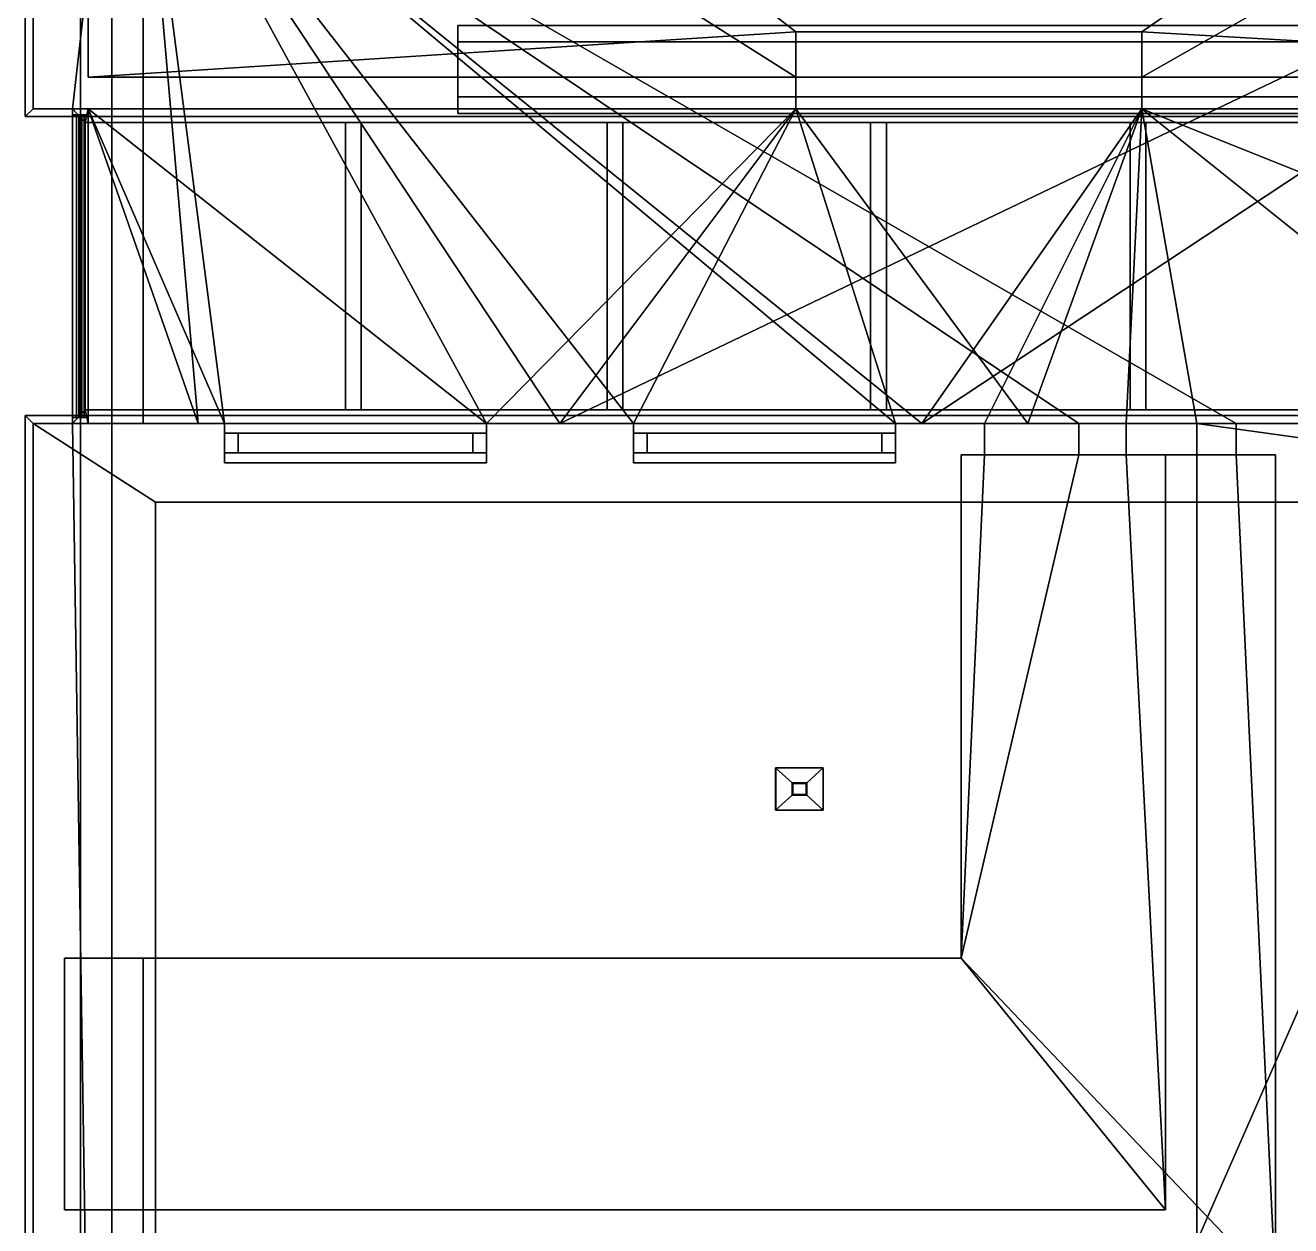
# Model space of a CAD drawing. Extents: x -7.1 to 5.5, y -11 to 12.
# Drawn here: x -7.06 to 0.99, y 0.6 to 8.23 of the extents above; entities that cross this region are included whole.
import ezdxf

# ---------------------------------------------------------------- set-up
doc = ezdxf.new("R2010")
doc.units = 0

msp = doc.modelspace()

# ---------------------------------------------------------------- linework, layer by layer
for points in [[(-7.06, 7.65, 12.1), (-7.06, 11.95, 12.1), (-7.06, 11.95, 11.9697), (-7.06, 7.65, 11.9697)], [(-7.01, 11.9, 12.1), (-7.06, 11.95, 12.1), (-7.06, 7.65, 12.1), (-7.01, 7.7, 12.1)], [(-7.01, 7.7, 11.9697), (-7.06, 7.65, 11.9697), (-7.06, 11.95, 11.9697), (-7.01, 11.9, 11.9697)], [(-7.01, 7.7, 3.4953), (-7.01, 7.7, 7.0953), (-7.01, 11.9, 7.0953), (-7.01, 11.9, 3.4953)], [(-7.01, 7.7, 7.0953), (-7.01, 7.7, 10.6953), (-7.01, 11.9, 10.6953), (-7.01, 11.9, 7.0953)], [(-7.01, 11.9, 12.2261), (-7.01, 7.7, 12.2261), (5.39, 7.7, 12.2261), (5.39, 11.9, 12.2261)], [(-7.01, 11.9, 10.6953), (-7.01, 7.7, 10.6953), (-7.01, 7.7, 12.2261), (-7.01, 11.9, 12.2261)], [(-6.66, 7.9, 3.6953), (-6.66, 11.6741, 3.6953), (-6.66, 10.7481, 6.8953), (-6.66, 7.9, 6.8953)], [(0.04, 8.189, 3.6953), (5.04, 11.6741, 3.6953), (-6.66, 11.6741, 3.6953), (-2.16, 8.189, 3.6953)], [(-2.16, 8.189, 3.6953), (-6.66, 11.6741, 3.6953), (-6.66, 7.9, 3.6953)], [(-6.66, 7.9, 7.2953), (-6.66, 11.6741, 7.2953), (-6.66, 10.7481, 10.4953), (-6.66, 7.9, 10.4953)], [(0.04, 8.189, 7.2953), (5.04, 11.6741, 7.2953), (-6.66, 11.6741, 7.2953), (-2.16, 8.189, 7.2953)], [(-2.16, 8.189, 7.2953), (-6.66, 11.6741, 7.2953), (-6.66, 7.9, 7.2953)], [(5.04, 11.6741, 3.6953), (0.04, 8.189, 3.6953), (5.04, 7.9, 3.6953)], [(5.04, 11.6741, 7.2953), (0.04, 8.189, 7.2953), (5.04, 7.9, 7.2953)], [(-6.51, 9.9, 3.2953), (-6.76, 7.7, 3.2953), (-7.01, 7.7, 3.2953), (-7.01, 10.9, 3.2953)], [(-7.01, 7.7, 3.2953), (-7.01, 7.7, 3.4953), (-7.01, 10.9, 3.4953), (-7.01, 10.9, 3.2953)], [(-2.16, 7.9, 6.8953), (-6.66, 7.9, 6.8953), (-6.66, 10.7481, 6.8953)], [(-2.16, 7.9, 6.8953), (-6.66, 10.7481, 6.8953), (5.04, 10.7481, 6.8953), (0.04, 7.9, 6.8953)], [(-2.16, 7.9, 10.4953), (-6.66, 7.9, 10.4953), (-6.66, 10.7481, 10.4953)], [(-2.16, 7.9, 10.4953), (-6.66, 10.7481, 10.4953), (5.04, 10.7481, 10.4953), (0.04, 7.9, 10.4953)], [(5.04, 10.7481, 6.8953), (5.04, 7.9, 6.8953), (0.04, 7.9, 6.8953)], [(5.04, 10.7481, 10.4953), (5.04, 7.9, 10.4953), (0.04, 7.9, 10.4953)], [(-6.71, 10.1, 0.0953), (-6.71, 10.1, -0.0047), (-6.71, 7.2, -0.0047)], [(-6.71, 10.1, 0.0953), (-6.71, 7.2, -0.0047), (-6.71, -10.8667, -0.0047), (-6.71, -10.8667, 0.0953)], [(-6.51, 9.9, 0.0953), (-6.71, 10.1, 0.0953), (-6.71, -10.8667, 0.0953), (-6.51, -10.5, 0.0953)], [(-6.51, -10.5, 3.2953), (-6.76, 5.7, 3.2953), (-6.76, 7.7, 3.2953), (-6.51, 9.9, 3.2953)], [(-6.51, -3.1784, 0.9173), (-6.51, -1.9882, 0.9173), (-6.51, 9.9, 0.0953), (-6.51, -10.5, 0.0953)], [(-6.51, -3.1784, 2.2732), (-6.51, -10.5, 3.2953), (-6.51, 9.9, 3.2953), (-6.51, -1.9882, 2.2732)], [(-6.51, 9.9, 3.2953), (-6.51, 9.9, 0.0953), (-6.51, -1.9882, 0.9173), (-6.51, -1.9882, 2.2732)], [(4.69, 9.7, 3.0953), (-3.66, 5.7, 3.0953), (-6.31, 9.7, 3.0953)], [(-6.31, 9.7, 3.0953), (-3.66, 5.7, 3.0953), (-5.96, 5.7, 3.0953)], [(-6.31, 9.7, 0.0953), (-5.7934, 5.7, 0.0953), (-4.1267, 5.7, 0.0953)], [(-6.31, 9.7, 0.0953), (-4.1267, 5.7, 0.0953), (-3.66, 5.7, 0.0953)], [(-6.31, 9.7, 0.0953), (-3.66, 5.7, 0.0953), (-3.1934, 5.7, 0.0953)], [(-6.31, 9.7, 0.0953), (-3.1934, 5.7, 0.0953), (-1.5267, 5.7, 0.0953)], [(-6.31, 9.7, 0.0953), (-5.96, 5.7, 0.0953), (-5.7934, 5.7, 0.0953)], [(-6.31, 9.7, 0.0953), (-1.5267, 5.7, 0.0953), (-1.36, 5.7, 0.0953)], [(-6.31, 9.7, 3.0953), (-5.96, 5.7, 3.0953), (-6.31, 5.7, 3.0953)], [(-6.31, 9.7, 0.0953), (-0.36, 5.7, 0.0953), (0.64, 5.7, 0.0953)], [(-6.31, 9.7, 0.0953), (0.64, 5.7, 0.0953), (1.09, 5.7, 0.0953), (4.69, 9.7, 0.0953)], [(-6.31, 9.7, 0.0953), (-1.36, 5.7, 0.0953), (-0.36, 5.7, 0.0953)], [(-6.31, 9.7, 0.0953), (-6.31, 5.7, 0.0953), (-5.96, 5.7, 0.0953)], [(-6.31, 9.7, 0.0953), (-6.31, 9.7, 3.0953), (-6.31, 5.7, 3.0953), (-6.31, 5.7, 0.0953)], [(4.69, 9.7, 3.0953), (-1.36, 5.7, 3.0953), (-3.66, 5.7, 3.0953)], [(4.69, 9.7, 3.0953), (1.09, 5.7, 3.0953), (-1.36, 5.7, 3.0953)], [(4.69, 8.23, 1.0453), (-4.31, 8.23, 1.0453), (-4.31, 7.67, 1.0453), (4.69, 7.67, 1.0453)], [(-4.31, 8.23, 0.9453), (-4.31, 7.67, 0.9453), (-4.31, 7.67, 1.0453), (-4.31, 8.23, 1.0453)], [(4.69, 8.23, 0.9453), (-4.31, 8.23, 0.9453), (-4.31, 8.23, 1.0453), (4.69, 8.23, 1.0453)], [(4.69, 8.23, 0.9453), (4.69, 7.67, 0.9453), (-4.31, 7.67, 0.9453), (-4.31, 8.23, 0.9453)], [(-2.16, 7.9, 3.6953), (-2.16, 8.189, 3.6953), (-6.66, 7.9, 3.6953)], [(-2.16, 7.9, 7.2953), (-2.16, 8.189, 7.2953), (-6.66, 7.9, 7.2953)], [(0.04, 7.9, 3.6102), (0.04, 8.189, 3.6102), (-2.16, 8.189, 3.6102), (-2.16, 7.9, 3.6102)], [(0.04, 8.189, 3.6102), (0.04, 8.189, 3.6953), (-2.16, 8.189, 3.6953), (-2.16, 8.189, 3.6102)], [(-2.16, 7.9, 3.6953), (-2.16, 7.9, 3.6102), (-2.16, 8.189, 3.6102), (-2.16, 8.189, 3.6953)], [(0.04, 7.9, 7.2103), (0.04, 8.189, 7.2103), (-2.16, 8.189, 7.2103), (-2.16, 7.9, 7.2103)], [(0.04, 8.189, 7.2103), (0.04, 8.189, 7.2953), (-2.16, 8.189, 7.2953), (-2.16, 8.189, 7.2103)], [(-2.16, 7.9, 7.2953), (-2.16, 7.9, 7.2103), (-2.16, 8.189, 7.2103), (-2.16, 8.189, 7.2953)], [(0.04, 8.189, 3.6953), (0.04, 7.9, 3.6953), (5.04, 7.9, 3.6953)], [(0.04, 7.9, 3.6953), (0.04, 8.189, 3.6953), (0.04, 8.189, 3.6102), (0.04, 7.9, 3.6102)], [(0.04, 8.189, 7.2953), (0.04, 7.9, 7.2953), (5.04, 7.9, 7.2953)], [(0.04, 7.9, 7.2953), (0.04, 8.189, 7.2953), (0.04, 8.189, 7.2103), (0.04, 7.9, 7.2103)], [(-4.31, 8.125, 0.0953), (-4.31, 7.775, 0.0953), (-4.31, 7.775, 0.9453), (-4.31, 8.125, 0.9453)], [(4.69, 8.125, 0.0953), (-4.31, 8.125, 0.0953), (-4.31, 8.125, 0.9453), (4.69, 8.125, 0.9453)], [(-2.16, 7.9, 3.6953), (-6.66, 7.9, 3.6953), (-6.66, 7.9, 6.8953), (-2.16, 7.9, 6.8953)], [(-2.16, 7.9, 7.2953), (-6.66, 7.9, 7.2953), (-6.66, 7.9, 10.4953), (-2.16, 7.9, 10.4953)], [(-2.16, 7.9, 6.8953), (0.04, 7.9, 6.8953), (0.04, 7.7, 6.8953), (-2.16, 7.7, 6.8953)], [(0.04, 7.7, 3.4953), (0.04, 7.9, 3.4953), (-2.16, 7.9, 3.4953), (-2.16, 7.7, 3.4953)], [(0.04, 7.9, 3.6102), (-2.16, 7.9, 3.6102), (-2.16, 7.9, 3.4953), (0.04, 7.9, 3.4953)], [(-2.16, 7.9, 3.6102), (-2.16, 7.9, 3.6953), (-2.16, 7.7, 3.4953), (-2.16, 7.9, 3.4953)], [(-2.16, 7.9, 6.8953), (-2.16, 7.7, 6.8953), (-2.16, 7.7, 3.4953), (-2.16, 7.9, 3.6953)], [(-2.16, 7.9, 10.4953), (0.04, 7.9, 10.4953), (0.04, 7.7, 11.0188), (-2.16, 7.7, 11.0188)], [(0.04, 7.7, 7.0953), (0.04, 7.9, 7.0953), (-2.16, 7.9, 7.0953), (-2.16, 7.7, 7.0953)], [(0.04, 7.9, 7.2103), (-2.16, 7.9, 7.2103), (-2.16, 7.9, 7.0953), (0.04, 7.9, 7.0953)], [(-2.16, 7.9, 7.2103), (-2.16, 7.9, 7.2953), (-2.16, 7.7, 7.0953), (-2.16, 7.9, 7.0953)], [(-2.16, 7.9, 10.4953), (-2.16, 7.7, 11.0188), (-2.16, 7.7, 7.0953), (-2.16, 7.9, 7.2953)], [(5.04, 7.9, 3.6953), (0.04, 7.9, 3.6953), (0.04, 7.9, 6.8953), (5.04, 7.9, 6.8953)], [(0.04, 7.7, 3.4953), (0.04, 7.9, 3.6102), (0.04, 7.9, 3.4953)], [(0.04, 7.7, 3.4953), (0.04, 7.9, 3.6953), (0.04, 7.9, 3.6102)], [(0.04, 7.9, 6.8953), (0.04, 7.9, 3.6953), (0.04, 7.7, 3.4953), (0.04, 7.7, 6.8953)], [(5.04, 7.9, 7.2953), (0.04, 7.9, 7.2953), (0.04, 7.9, 10.4953), (5.04, 7.9, 10.4953)], [(0.04, 7.7, 7.0953), (0.04, 7.9, 7.2103), (0.04, 7.9, 7.0953)], [(0.04, 7.7, 7.0953), (0.04, 7.9, 7.2953), (0.04, 7.9, 7.2103)], [(0.04, 7.9, 10.4953), (0.04, 7.9, 7.2953), (0.04, 7.7, 7.0953), (0.04, 7.7, 11.0188)], [(4.69, 7.775, 0.9453), (-4.31, 7.775, 0.9453), (-4.31, 7.775, 0.0953), (4.69, 7.775, 0.0953)], [(-7.01, 7.7, 12.1), (-7.06, 7.65, 12.1), (5.44, 7.65, 12.1), (5.39, 7.7, 12.1)], [(5.39, 7.7, 11.9697), (5.44, 7.65, 11.9697), (-7.06, 7.65, 11.9697), (-7.01, 7.7, 11.9697)], [(5.44, 7.65, 12.1), (-7.06, 7.65, 12.1), (-7.06, 7.65, 11.9697), (5.44, 7.65, 11.9697)], [(-6.76, 7.7, 3.4953), (-6.76, 7.7, 7.0953), (-7.01, 7.7, 7.0953), (-7.01, 7.7, 3.4953)], [(-7.01, 7.7, 3.2953), (-6.76, 7.7, 3.2953), (-6.76, 7.7, 3.4953), (-7.01, 7.7, 3.4953)], [(-6.76, 7.7, 7.0953), (-6.76, 7.7, 10.6953), (-7.01, 7.7, 10.6953), (-7.01, 7.7, 7.0953)], [(-6.76, 7.7, 11.3453), (5.14, 7.7, 11.3453), (5.39, 7.7, 12.2261), (-7.01, 7.7, 12.2261)], [(-6.76, 7.7, 10.6953), (-6.76, 7.7, 11.3453), (-7.01, 7.7, 12.2261), (-7.01, 7.7, 10.6953)], [(-6.76, 5.7, 3.4953), (-6.76, 5.7375, 3.5444), (-6.76, 7.6625, 3.5444), (-6.76, 7.7, 3.4953)], [(-6.76, 7.7, 7.0953), (-6.76, 7.6625, 7.0462), (-6.76, 5.7375, 7.0462), (-6.76, 5.7, 7.0953)], [(-6.76, 7.7, 3.4953), (-6.76, 7.6625, 3.5444), (-6.76, 7.6625, 7.0462), (-6.76, 7.7, 7.0953)], [(-6.76, 5.7, 3.2953), (-6.76, 5.7, 3.4953), (-6.76, 7.7, 3.4953), (-6.76, 7.7, 3.2953)], [(-6.76, 5.7, 7.0953), (-6.76, 5.7375, 7.1444), (-6.76, 7.6625, 7.1444), (-6.76, 7.7, 7.0953)], [(-6.76, 7.7, 10.6953), (-6.76, 7.6625, 10.6462), (-6.76, 5.7375, 10.6462), (-6.76, 5.7, 10.6953)], [(-6.76, 7.7, 7.0953), (-6.76, 7.6625, 7.1444), (-6.76, 7.6625, 10.6462), (-6.76, 7.7, 10.6953)], [(5.14, 7.7, 11.3453), (-6.76, 7.7, 11.3453), (-6.6794, 7.6131, 11.3453), (5.0593, 7.6131, 11.3453)], [(-6.76, 7.7, 11.3453), (-6.76, 5.7, 11.3453), (-6.6794, 5.7869, 11.3453), (-6.6794, 7.6131, 11.3453)], [(-6.76, 5.7, 11.3453), (-6.76, 7.7, 11.3453), (-6.76, 7.7, 10.6953), (-6.76, 5.7, 10.6953)], [(-6.76, 5.7375, 7.0462), (-6.76, 7.6625, 7.0462), (-6.66, 7.6625, 7.0462), (-6.66, 5.7375, 7.0462)], [(-6.76, 7.6625, 3.5444), (-6.76, 5.7375, 3.5444), (-6.66, 5.7375, 3.5444), (-6.66, 7.6625, 3.5444)], [(-6.76, 7.6625, 3.5444), (-6.66, 7.6625, 3.5444), (-6.66, 7.6625, 7.0462), (-6.76, 7.6625, 7.0462)], [(-6.76, 5.7375, 10.6462), (-6.76, 7.6625, 10.6462), (-6.66, 7.6625, 10.6462), (-6.66, 5.7375, 10.6462)], [(-6.76, 7.6625, 7.1444), (-6.76, 5.7375, 7.1444), (-6.66, 5.7375, 7.1444), (-6.66, 7.6625, 7.1444)], [(-6.76, 7.6625, 7.1444), (-6.66, 7.6625, 7.1444), (-6.66, 7.6625, 10.6462), (-6.76, 7.6625, 10.6462)], [(-6.735, 5.7375, 5.8462), (-6.735, 7.6625, 5.8462), (-6.685, 7.6625, 5.8462), (-6.685, 5.7375, 5.8462)], [(-6.735, 7.6625, 5.9444), (-6.735, 5.7375, 5.9444), (-6.685, 5.7375, 5.9444), (-6.685, 7.6625, 5.9444)], [(-6.735, 7.6625, 5.9444), (-6.735, 7.6625, 5.8462), (-6.735, 5.7375, 5.8462), (-6.735, 5.7375, 5.9444)], [(-6.735, 7.6625, 4.7444), (-6.735, 7.6625, 4.6462), (-6.735, 5.7375, 4.6462), (-6.735, 5.7375, 4.7444)], [(-6.735, 7.6625, 4.7444), (-6.735, 5.7375, 4.7444), (-6.685, 5.7375, 4.7444), (-6.685, 7.6625, 4.7444)], [(-6.735, 5.7375, 4.6462), (-6.735, 7.6625, 4.6462), (-6.685, 7.6625, 4.6462), (-6.685, 5.7375, 4.6462)], [(-6.735, 5.7375, 9.4462), (-6.735, 7.6625, 9.4462), (-6.685, 7.6625, 9.4462), (-6.685, 5.7375, 9.4462)], [(-6.735, 7.6625, 9.5444), (-6.735, 5.7375, 9.5444), (-6.685, 5.7375, 9.5444), (-6.685, 7.6625, 9.5444)], [(-6.735, 7.6625, 9.5444), (-6.735, 7.6625, 9.4462), (-6.735, 5.7375, 9.4462), (-6.735, 5.7375, 9.5444)], [(-6.735, 7.6625, 8.3444), (-6.735, 7.6625, 8.2462), (-6.735, 5.7375, 8.2462), (-6.735, 5.7375, 8.3444)], [(-6.735, 7.6625, 8.3444), (-6.735, 5.7375, 8.3444), (-6.685, 5.7375, 8.3444), (-6.685, 7.6625, 8.3444)], [(-6.735, 5.7375, 8.2462), (-6.735, 7.6625, 8.2462), (-6.685, 7.6625, 8.2462), (-6.685, 5.7375, 8.2462)], [(-6.72, 7.6625, 3.5444), (-6.72, 5.7375, 3.5444), (-6.72, 5.7375, 7.0462), (-6.72, 7.6625, 7.0462)], [(-6.72, 5.7375, 7.0462), (-6.7, 5.7375, 7.0462), (-6.7, 7.6625, 7.0462), (-6.72, 7.6625, 7.0462)], [(-6.72, 7.6625, 3.5444), (-6.7, 7.6625, 3.5444), (-6.7, 5.7375, 3.5444), (-6.72, 5.7375, 3.5444)], [(-6.72, 7.6625, 3.5444), (-6.72, 7.6625, 7.0462), (-6.7, 7.6625, 7.0462), (-6.7, 7.6625, 3.5444)], [(-6.72, 7.6625, 7.1444), (-6.72, 5.7375, 7.1444), (-6.72, 5.7375, 10.6462), (-6.72, 7.6625, 10.6462)], [(-6.72, 5.7375, 10.6462), (-6.7, 5.7375, 10.6462), (-6.7, 7.6625, 10.6462), (-6.72, 7.6625, 10.6462)], [(-6.72, 7.6625, 7.1444), (-6.7, 7.6625, 7.1444), (-6.7, 5.7375, 7.1444), (-6.72, 5.7375, 7.1444)], [(-6.72, 7.6625, 7.1444), (-6.72, 7.6625, 10.6462), (-6.7, 7.6625, 10.6462), (-6.7, 7.6625, 7.1444)], [(-6.7, 7.6625, 7.0462), (-6.7, 5.7375, 7.0462), (-6.7, 5.7375, 3.5444), (-6.7, 7.6625, 3.5444)], [(-6.7, 7.6625, 10.6462), (-6.7, 5.7375, 10.6462), (-6.7, 5.7375, 7.1444), (-6.7, 7.6625, 7.1444)], [(-6.685, 7.6625, 5.9444), (-6.685, 5.7375, 5.9444), (-6.685, 5.7375, 5.8462), (-6.685, 7.6625, 5.8462)], [(-6.685, 7.6625, 4.7444), (-6.685, 5.7375, 4.7444), (-6.685, 5.7375, 4.6462), (-6.685, 7.6625, 4.6462)], [(-6.685, 7.6625, 9.5444), (-6.685, 5.7375, 9.5444), (-6.685, 5.7375, 9.4462), (-6.685, 7.6625, 9.4462)], [(-6.685, 7.6625, 8.3444), (-6.685, 5.7375, 8.3444), (-6.685, 5.7375, 8.2462), (-6.685, 7.6625, 8.2462)], [(-6.6794, 7.6131, 11.3453), (-6.6794, 5.7869, 11.3453), (-6.66, 5.7, 11.0188), (-6.66, 7.7, 11.0188)], [(5.0593, 7.6131, 11.3453), (-6.6794, 7.6131, 11.3453), (-6.66, 7.7, 11.0188), (5.04, 7.7, 11.0188)], [(-6.66, 7.7, 7.0953), (-6.66, 5.7, 7.0953), (-6.66, 5.7375, 7.0462), (-6.66, 7.6625, 7.0462)], [(-6.66, 5.7, 3.4953), (-6.66, 7.7, 3.4953), (-6.66, 7.6625, 3.5444), (-6.66, 5.7375, 3.5444)], [(-6.66, 7.6625, 7.0462), (-6.66, 7.6625, 3.5444), (-6.66, 7.7, 3.4953), (-6.66, 7.7, 7.0953)], [(-6.66, 7.7, 3.4953), (-2.16, 7.7, 3.4953), (-2.16, 7.7, 6.8953), (-6.66, 7.7, 6.8953)], [(-2.16, 7.7, 6.8953), (-3.66, 5.7, 6.8953), (-6.66, 5.7, 6.8953), (-6.66, 7.7, 6.8953)], [(-6.66, 7.7, 6.8953), (-6.66, 5.7, 6.8953), (-6.66, 5.7, 7.0953), (-6.66, 7.7, 7.0953)], [(-5.96, 5.7, 3.4953), (-6.66, 7.7, 3.4953), (-6.66, 5.7, 3.4953)], [(-5.96, 5.7, 3.4953), (-5.7934, 5.7, 3.4953), (-6.66, 7.7, 3.4953)], [(-4.1267, 5.7, 3.4953), (-6.66, 7.7, 3.4953), (-5.7934, 5.7, 3.4953)], [(-4.1267, 5.7, 3.4953), (-2.16, 7.7, 3.4953), (-6.66, 7.7, 3.4953)], [(-6.66, 7.7, 10.6953), (-6.66, 5.7, 10.6953), (-6.66, 5.7375, 10.6462), (-6.66, 7.6625, 10.6462)], [(-6.66, 5.7, 7.0953), (-6.66, 7.7, 7.0953), (-6.66, 7.6625, 7.1444), (-6.66, 5.7375, 7.1444)], [(-6.66, 7.6625, 10.6462), (-6.66, 7.6625, 7.1444), (-6.66, 7.7, 7.0953), (-6.66, 7.7, 10.6953)], [(-6.66, 7.7, 7.0953), (-2.16, 7.7, 7.0953), (-2.16, 7.7, 11.0188), (-6.66, 7.7, 11.0188)], [(-6.66, 7.7, 11.0188), (-6.66, 5.7, 11.0188), (-6.66, 5.7, 10.6953), (-6.66, 7.7, 10.6953)], [(-5.96, 5.7, 7.0953), (-6.66, 7.7, 7.0953), (-6.66, 5.7, 7.0953)], [(-5.96, 5.7, 7.0953), (-5.7934, 5.7, 7.0953), (-6.66, 7.7, 7.0953)], [(-4.1267, 5.7, 7.0953), (-6.66, 7.7, 7.0953), (-5.7934, 5.7, 7.0953)], [(-4.1267, 5.7, 7.0953), (-2.16, 7.7, 7.0953), (-6.66, 7.7, 7.0953)], [(-4.31, 7.67, 0.9453), (4.69, 7.67, 0.9453), (4.69, 7.67, 1.0453), (-4.31, 7.67, 1.0453)], [(-3.66, 5.7, 3.4953), (-2.16, 7.7, 3.4953), (-4.1267, 5.7, 3.4953)], [(-3.66, 5.7, 7.0953), (-2.16, 7.7, 7.0953), (-4.1267, 5.7, 7.0953)], [(-3.66, 5.7, 3.4953), (-3.1934, 5.7, 3.4953), (-2.16, 7.7, 3.4953)], [(-0.685, 5.7, 6.8953), (-3.66, 5.7, 6.8953), (-2.16, 7.7, 6.8953)], [(-3.66, 5.7, 7.0953), (-3.1934, 5.7, 7.0953), (-2.16, 7.7, 7.0953)], [(-1.5267, 5.7, 3.4953), (-2.16, 7.7, 3.4953), (-3.1934, 5.7, 3.4953)], [(-1.5267, 5.7, 7.0953), (-2.16, 7.7, 7.0953), (-3.1934, 5.7, 7.0953)], [(-1.36, 5.7, 3.4953), (0.04, 7.7, 3.4953), (-2.16, 7.7, 3.4953), (-1.5267, 5.7, 3.4953)], [(-0.685, 5.7, 6.8953), (-2.16, 7.7, 6.8953), (0.04, 7.7, 6.8953)], [(-1.36, 5.7, 7.0953), (0.04, 7.7, 7.0953), (-2.16, 7.7, 7.0953), (-1.5267, 5.7, 7.0953)], [(-1.36, 5.7, 3.4953), (-0.96, 5.7, 3.4953), (0.04, 7.7, 3.4953)], [(-1.36, 5.7, 7.0953), (-0.96, 5.7, 7.0953), (0.04, 7.7, 7.0953)], [(-0.06, 5.7, 3.4953), (0.04, 7.7, 3.4953), (-0.96, 5.7, 3.4953)], [(-0.06, 5.7, 7.0953), (0.04, 7.7, 7.0953), (-0.96, 5.7, 7.0953)], [(5.04, 5.7, 6.8953), (-0.685, 5.7, 6.8953), (0.04, 7.7, 6.8953)], [(0.39, 5.7, 3.4953), (0.04, 7.7, 3.4953), (-0.06, 5.7, 3.4953)], [(0.39, 5.7, 7.0953), (0.04, 7.7, 7.0953), (-0.06, 5.7, 7.0953)], [(5.04, 5.7, 3.4953), (5.04, 7.7, 3.4953), (0.04, 7.7, 3.4953), (2.54, 5.7, 3.4953)], [(0.04, 7.7, 3.4953), (5.04, 7.7, 3.4953), (5.04, 7.7, 6.8953), (0.04, 7.7, 6.8953)], [(0.04, 7.7, 6.8953), (5.04, 7.7, 6.8953), (5.04, 5.7, 6.8953)], [(0.39, 5.7, 3.4953), (2.54, 5.7, 3.4953), (0.04, 7.7, 3.4953)], [(5.04, 5.7, 7.0953), (5.04, 7.7, 7.0953), (0.04, 7.7, 7.0953), (2.54, 5.7, 7.0953)], [(0.04, 7.7, 7.0953), (5.04, 7.7, 7.0953), (5.04, 7.7, 11.0188), (0.04, 7.7, 11.0188)], [(0.39, 5.7, 7.0953), (2.54, 5.7, 7.0953), (0.04, 7.7, 7.0953)], [(5.0593, 7.6131, 11.2394), (5.0593, 5.7869, 11.2394), (-6.6794, 5.7869, 11.2394), (-6.6794, 7.6131, 11.2394)], [(-6.6794, 5.7869, 11.2747), (5.0593, 5.7869, 11.2747), (5.0593, 7.6131, 11.2747), (-6.6794, 7.6131, 11.2747)], [(5.0593, 7.6131, 11.2747), (5.0593, 7.6131, 11.2394), (-6.6794, 7.6131, 11.2394), (-6.6794, 7.6131, 11.2747)], [(-6.6794, 7.6131, 11.2747), (-6.6794, 7.6131, 11.2394), (-6.6794, 5.7869, 11.2394), (-6.6794, 5.7869, 11.2747)], [(-5.0247, 7.6131, 11.2129), (-5.0247, 5.7869, 11.2129), (-5.0247, 5.7869, 11.3012), (-5.0247, 7.6131, 11.3012)], [(-4.9247, 5.7869, 11.2129), (-5.0247, 5.7869, 11.2129), (-5.0247, 7.6131, 11.2129), (-4.9247, 7.6131, 11.2129)], [(-4.9247, 7.6131, 11.3012), (-5.0247, 7.6131, 11.3012), (-5.0247, 5.7869, 11.3012), (-4.9247, 5.7869, 11.3012)], [(-4.9247, 5.7869, 11.3012), (-4.9247, 5.7869, 11.2129), (-4.9247, 7.6131, 11.2129), (-4.9247, 7.6131, 11.3012)], [(-3.2597, 7.6131, 11.3012), (-3.3597, 7.6131, 11.3012), (-3.3597, 5.7869, 11.3012), (-3.2597, 5.7869, 11.3012)], [(-3.2597, 5.7869, 11.2129), (-3.3597, 5.7869, 11.2129), (-3.3597, 7.6131, 11.2129), (-3.2597, 7.6131, 11.2129)], [(-3.3597, 7.6131, 11.2129), (-3.3597, 5.7869, 11.2129), (-3.3597, 5.7869, 11.3012), (-3.3597, 7.6131, 11.3012)], [(-3.2597, 5.7869, 11.3012), (-3.2597, 5.7869, 11.2129), (-3.2597, 7.6131, 11.2129), (-3.2597, 7.6131, 11.3012)], [(-1.6847, 7.6131, 11.2129), (-1.6847, 5.7869, 11.2129), (-1.6847, 5.7869, 11.3012), (-1.6847, 7.6131, 11.3012)], [(-1.5847, 5.7869, 11.2129), (-1.6847, 5.7869, 11.2129), (-1.6847, 7.6131, 11.2129), (-1.5847, 7.6131, 11.2129)], [(-1.5847, 7.6131, 11.3012), (-1.6847, 7.6131, 11.3012), (-1.6847, 5.7869, 11.3012), (-1.5847, 5.7869, 11.3012)], [(-1.5847, 5.7869, 11.3012), (-1.5847, 5.7869, 11.2129), (-1.5847, 7.6131, 11.2129), (-1.5847, 7.6131, 11.3012)], [(0.0653, 7.6131, 11.3012), (-0.0347, 7.6131, 11.3012), (-0.0347, 5.7869, 11.3012), (0.0653, 5.7869, 11.3012)], [(0.0653, 5.7869, 11.2129), (-0.0347, 5.7869, 11.2129), (-0.0347, 7.6131, 11.2129), (0.0653, 7.6131, 11.2129)], [(-0.0347, 7.6131, 11.2129), (-0.0347, 5.7869, 11.2129), (-0.0347, 5.7869, 11.3012), (-0.0347, 7.6131, 11.3012)], [(0.0653, 5.7869, 11.3012), (0.0653, 5.7869, 11.2129), (0.0653, 7.6131, 11.2129), (0.0653, 7.6131, 11.3012)], [(-7.06, 5.75, 11.9697), (-7.06, 5.75, 12.1), (5.44, 5.75, 12.1), (5.44, 5.75, 11.9697)], [(-7.06, 5.75, 11.9697), (-7.06, -11.05, 11.9697), (-7.06, -11.05, 12.1), (-7.06, 5.75, 12.1)], [(-7.01, -11, 11.9697), (-7.06, -11.05, 11.9697), (-7.06, 5.75, 11.9697), (-7.01, 5.7, 11.9697)], [(-7.01, 5.7, 11.9697), (-7.06, 5.75, 11.9697), (5.44, 5.75, 11.9697), (5.39, 5.7, 11.9697)], [(5.39, 5.7, 12.1), (5.44, 5.75, 12.1), (-7.06, 5.75, 12.1), (-7.01, 5.7, 12.1)], [(-7.01, 5.7, 12.1), (-7.06, 5.75, 12.1), (-7.06, -11.05, 12.1), (-7.01, -11, 12.1)], [(-6.76, 5.7, 11.3453), (5.14, 5.7, 11.3453), (5.0593, 5.7869, 11.3453), (-6.6794, 5.7869, 11.3453)], [(-6.76, 5.7375, 3.5444), (-6.76, 5.7375, 7.0462), (-6.66, 5.7375, 7.0462), (-6.66, 5.7375, 3.5444)], [(-6.76, 5.7, 3.4953), (-6.76, 5.7, 7.0953), (-6.76, 5.7375, 7.0462), (-6.76, 5.7375, 3.5444)], [(-6.76, 5.7375, 7.1444), (-6.76, 5.7375, 10.6462), (-6.66, 5.7375, 10.6462), (-6.66, 5.7375, 7.1444)], [(-6.76, 5.7, 7.0953), (-6.76, 5.7, 10.6953), (-6.76, 5.7375, 10.6462), (-6.76, 5.7375, 7.1444)], [(-6.72, 5.7375, 3.5444), (-6.7, 5.7375, 3.5444), (-6.7, 5.7375, 7.0462), (-6.72, 5.7375, 7.0462)], [(-6.72, 5.7375, 7.1444), (-6.7, 5.7375, 7.1444), (-6.7, 5.7375, 10.6462), (-6.72, 5.7375, 10.6462)], [(-6.6794, 5.7869, 11.3453), (5.0593, 5.7869, 11.3453), (5.0593, 5.7, 11.0188), (-6.66, 5.7, 11.0188)], [(5.0593, 5.7869, 11.2394), (5.0593, 5.7869, 11.2747), (-6.6794, 5.7869, 11.2747), (-6.6794, 5.7869, 11.2394)], [(-6.66, 5.7375, 7.0462), (-6.66, 5.7, 7.0953), (-6.66, 5.7, 3.4953), (-6.66, 5.7375, 3.5444)], [(-6.66, 5.7375, 10.6462), (-6.66, 5.7, 10.6953), (-6.66, 5.7, 7.0953), (-6.66, 5.7375, 7.1444)], [(-7.01, 5.7, 3.4953), (-7.01, 5.7, 7.0953), (-6.76, 5.7, 7.0953), (-6.76, 5.7, 3.4953)], [(-7.01, 5.7, 3.4953), (-7.01, -0.5882, 4.3173), (-7.01, -0.5882, 5.6732), (-7.01, 5.7, 7.0953)], [(-7.01, -5.3667, 3.4953), (-7.01, -1.7784, 4.3173), (-7.01, -0.5882, 4.3173), (-7.01, 5.7, 3.4953)], [(-7.01, 5.7, 7.0953), (-7.01, -0.5882, 5.6732), (-7.01, -1.7784, 5.6732), (-7.01, -5.3667, 7.0953)], [(-6.51, -10.5, 3.2953), (-7.01, -11, 3.2953), (-7.01, 5.7, 3.2953), (-6.76, 5.7, 3.2953)], [(-7.01, 5.7, 3.4953), (-6.76, 5.7, 3.4953), (-6.76, 5.7, 3.2953), (-7.01, 5.7, 3.2953)], [(-7.01, -11, 3.2953), (-7.01, -11, 3.4953), (-7.01, 5.7, 3.4953), (-7.01, 5.7, 3.2953)], [(-7.01, 5.7, 7.0953), (-7.01, 5.7, 10.6953), (-6.76, 5.7, 10.6953), (-6.76, 5.7, 7.0953)], [(-7.01, -5.3667, 7.0953), (-7.01, -1.7784, 7.9173), (-7.01, -0.5882, 7.9173), (-7.01, 5.7, 7.0953)], [(-7.01, 5.7, 10.6953), (-7.01, -0.5882, 9.2733), (-7.01, -1.7784, 9.2733), (-7.01, -5.3667, 10.6953)], [(-7.01, 5.7, 7.0953), (-7.01, -0.5882, 7.9173), (-7.01, -0.5882, 9.2733), (-7.01, 5.7, 10.6953)], [(-7.01, -11, 12.2261), (-6.2318, -10.4986, 12.2261), (-6.2318, 5.1986, 12.2261), (-7.01, 5.7, 12.2261)], [(5.39, 5.7, 12.2261), (-7.01, 5.7, 12.2261), (-6.2318, 5.1986, 12.2261), (4.6118, 5.1986, 12.2261)], [(5.14, 5.7, 11.3453), (-6.76, 5.7, 11.3453), (-7.01, 5.7, 12.2261), (5.39, 5.7, 12.2261)], [(-7.01, -11, 10.6953), (-7.01, -11, 12.2261), (-7.01, 5.7, 12.2261), (-7.01, 5.7, 10.6953)], [(-6.76, 5.7, 10.6953), (-7.01, 5.7, 10.6953), (-7.01, 5.7, 12.2261), (-6.76, 5.7, 11.3453)], [(-5.96, 5.7, 6.4953), (-5.96, 5.7, 3.4953), (-6.66, 5.7, 3.4953), (-6.66, 5.7, 6.8953)], [(-3.66, 5.7, 6.4953), (-5.96, 5.7, 6.4953), (-6.66, 5.7, 6.8953), (-3.66, 5.7, 6.8953)], [(-5.96, 5.7, 10.0953), (-5.96, 5.7, 7.0953), (-6.66, 5.7, 7.0953), (-6.66, 5.7, 11.0188)], [(-3.66, 5.7, 10.0953), (-5.96, 5.7, 10.0953), (-6.66, 5.7, 11.0188), (-3.66, 5.7, 11.0188)], [(-5.96, 5.7, 3.0953), (-5.96, 5.7, 0.0953), (-6.31, 5.7, 0.0953), (-6.31, 5.7, 3.0953)], [(-5.96, 5.7, 6.4953), (-5.7934, 5.7, 6.0453), (-5.7934, 5.7, 3.4953), (-5.96, 5.7, 3.4953)], [(-3.66, 5.7, 6.4953), (-4.1267, 5.7, 6.0453), (-5.7934, 5.7, 6.0453), (-5.96, 5.7, 6.4953)], [(-3.66, 5.7, 3.0953), (-4.1267, 5.7, 2.6453), (-5.7934, 5.7, 2.6453), (-5.96, 5.7, 3.0953)], [(-5.96, 5.7, 3.0953), (-5.7934, 5.7, 2.6453), (-5.7934, 5.7, 0.0953), (-5.96, 5.7, 0.0953)], [(-5.96, 5.7, 10.0953), (-5.7934, 5.7, 9.6453), (-5.7934, 5.7, 7.0953), (-5.96, 5.7, 7.0953)], [(-3.66, 5.7, 10.0953), (-4.1267, 5.7, 9.6453), (-5.7934, 5.7, 9.6453), (-5.96, 5.7, 10.0953)], [(-5.7934, 5.7, 6.0453), (-4.1267, 5.7, 6.0453), (-4.1267, 5.45, 6.0453), (-5.7934, 5.45, 6.0453)], [(-5.7934, 5.7, 3.4953), (-5.7934, 5.7, 6.0453), (-5.7934, 5.45, 6.0453), (-5.7934, 5.45, 3.4953)], [(-4.1267, 5.7, 3.4953), (-5.7934, 5.7, 3.4953), (-5.7934, 5.45, 3.4953), (-4.1267, 5.45, 3.4953)], [(-4.1267, 5.7, 0.0953), (-5.7934, 5.7, 0.0953), (-5.7934, 5.45, 0.0953), (-4.1267, 5.45, 0.0953)], [(-5.7934, 5.7, 0.0953), (-5.7934, 5.7, 2.6453), (-5.7934, 5.45, 2.6453), (-5.7934, 5.45, 0.0953)], [(-5.7934, 5.7, 2.6453), (-4.1267, 5.7, 2.6453), (-4.1267, 5.45, 2.6453), (-5.7934, 5.45, 2.6453)], [(-5.7934, 5.7, 9.6453), (-4.1267, 5.7, 9.6453), (-4.1267, 5.45, 9.6453), (-5.7934, 5.45, 9.6453)], [(-5.7934, 5.7, 7.0953), (-5.7934, 5.7, 9.6453), (-5.7934, 5.45, 9.6453), (-5.7934, 5.45, 7.0953)], [(-4.1267, 5.7, 7.0953), (-5.7934, 5.7, 7.0953), (-5.7934, 5.45, 7.0953), (-4.1267, 5.45, 7.0953)], [(-5.7934, 5.6375, 6.0453), (-5.7064, 5.6375, 5.9583), (-5.7064, 5.6375, 3.4953), (-5.7934, 5.6375, 3.4953)], [(-4.1267, 5.6375, 6.0453), (-4.2137, 5.6375, 5.9583), (-5.7064, 5.6375, 5.9583), (-5.7934, 5.6375, 6.0453)], [(-5.7934, 5.6375, 2.6453), (-5.7064, 5.6375, 2.5583), (-5.7064, 5.6375, 0.0953), (-5.7934, 5.6375, 0.0953)], [(-4.1267, 5.6375, 2.6453), (-4.2137, 5.6375, 2.5583), (-5.7064, 5.6375, 2.5583), (-5.7934, 5.6375, 2.6453)], [(-5.7934, 5.6375, 9.6453), (-5.7064, 5.6375, 9.5583), (-5.7064, 5.6375, 7.0953), (-5.7934, 5.6375, 7.0953)], [(-4.1267, 5.6375, 9.6453), (-4.2137, 5.6375, 9.5583), (-5.7064, 5.6375, 9.5583), (-5.7934, 5.6375, 9.6453)], [(-5.7064, 5.6375, 5.9583), (-4.2137, 5.6375, 5.9583), (-4.2137, 5.5125, 5.9583), (-5.7064, 5.5125, 5.9583)], [(-5.7064, 5.6375, 3.4953), (-5.7064, 5.6375, 5.9583), (-5.7064, 5.5125, 5.9583), (-5.7064, 5.5125, 3.4953)], [(-5.7064, 5.6375, 2.5583), (-4.2137, 5.6375, 2.5583), (-4.2137, 5.5125, 2.5583), (-5.7064, 5.5125, 2.5583)], [(-5.7064, 5.6375, 0.0953), (-5.7064, 5.6375, 2.5583), (-5.7064, 5.5125, 2.5583), (-5.7064, 5.5125, 0.0953)], [(-5.7064, 5.6375, 9.5583), (-4.2137, 5.6375, 9.5583), (-4.2137, 5.5125, 9.5583), (-5.7064, 5.5125, 9.5583)], [(-5.7064, 5.6375, 7.0953), (-5.7064, 5.6375, 9.5583), (-5.7064, 5.5125, 9.5583), (-5.7064, 5.5125, 7.0953)], [(-4.1267, 5.6375, 3.4953), (-4.2137, 5.6375, 3.4953), (-4.2137, 5.6375, 5.9583), (-4.1267, 5.6375, 6.0453)], [(-4.2137, 5.6375, 5.9583), (-4.2137, 5.6375, 3.4953), (-4.2137, 5.5125, 3.4953), (-4.2137, 5.5125, 5.9583)], [(-4.1267, 5.6375, 0.0953), (-4.2137, 5.6375, 0.0953), (-4.2137, 5.6375, 2.5583), (-4.1267, 5.6375, 2.6453)], [(-4.2137, 5.6375, 2.5583), (-4.2137, 5.6375, 0.0953), (-4.2137, 5.5125, 0.0953), (-4.2137, 5.5125, 2.5583)], [(-4.1267, 5.6375, 7.0953), (-4.2137, 5.6375, 7.0953), (-4.2137, 5.6375, 9.5583), (-4.1267, 5.6375, 9.6453)], [(-4.2137, 5.6375, 9.5583), (-4.2137, 5.6375, 7.0953), (-4.2137, 5.5125, 7.0953), (-4.2137, 5.5125, 9.5583)], [(-3.66, 5.7, 3.4953), (-4.1267, 5.7, 3.4953), (-4.1267, 5.7, 6.0453), (-3.66, 5.7, 6.4953)], [(-4.1267, 5.7, 6.0453), (-4.1267, 5.7, 3.4953), (-4.1267, 5.45, 3.4953), (-4.1267, 5.45, 6.0453)], [(-4.1267, 5.7, 2.6453), (-4.1267, 5.7, 0.0953), (-4.1267, 5.45, 0.0953), (-4.1267, 5.45, 2.6453)], [(-3.66, 5.7, 0.0953), (-4.1267, 5.7, 0.0953), (-4.1267, 5.7, 2.6453), (-3.66, 5.7, 3.0953)], [(-3.66, 5.7, 7.0953), (-4.1267, 5.7, 7.0953), (-4.1267, 5.7, 9.6453), (-3.66, 5.7, 10.0953)], [(-4.1267, 5.7, 9.6453), (-4.1267, 5.7, 7.0953), (-4.1267, 5.45, 7.0953), (-4.1267, 5.45, 9.6453)], [(-3.66, 5.7, 6.4953), (-3.1934, 5.7, 6.0453), (-3.1934, 5.7, 3.4953), (-3.66, 5.7, 3.4953)], [(-1.36, 5.7, 6.4953), (-1.5267, 5.7, 6.0453), (-3.1934, 5.7, 6.0453), (-3.66, 5.7, 6.4953)], [(-3.66, 5.7, 6.4953), (-3.66, 5.7, 6.8953), (-0.685, 5.7, 6.8953), (-1.36, 5.7, 6.4953)], [(-1.36, 5.7, 3.0953), (-1.5267, 5.7, 2.6453), (-3.1934, 5.7, 2.6453), (-3.66, 5.7, 3.0953)], [(-3.66, 5.7, 3.0953), (-3.1934, 5.7, 2.6453), (-3.1934, 5.7, 0.0953), (-3.66, 5.7, 0.0953)], [(-3.66, 5.7, 10.0953), (-3.1934, 5.7, 9.6453), (-3.1934, 5.7, 7.0953), (-3.66, 5.7, 7.0953)], [(-1.36, 5.7, 10.0953), (-1.5267, 5.7, 9.6453), (-3.1934, 5.7, 9.6453), (-3.66, 5.7, 10.0953)], [(-3.66, 5.7, 10.0953), (-3.66, 5.7, 11.0188), (-0.685, 5.7, 11.0188), (-1.36, 5.7, 10.0953)], [(-3.1934, 5.7, 6.0453), (-1.5267, 5.7, 6.0453), (-1.5267, 5.45, 6.0453), (-3.1934, 5.45, 6.0453)], [(-3.1934, 5.7, 3.4953), (-3.1934, 5.7, 6.0453), (-3.1934, 5.45, 6.0453), (-3.1934, 5.45, 3.4953)], [(-1.5267, 5.7, 3.4953), (-3.1934, 5.7, 3.4953), (-3.1934, 5.45, 3.4953), (-1.5267, 5.45, 3.4953)], [(-1.5267, 5.7, 0.0953), (-3.1934, 5.7, 0.0953), (-3.1934, 5.45, 0.0953), (-1.5267, 5.45, 0.0953)], [(-3.1934, 5.7, 0.0953), (-3.1934, 5.7, 2.6453), (-3.1934, 5.45, 2.6453), (-3.1934, 5.45, 0.0953)], [(-3.1934, 5.7, 2.6453), (-1.5267, 5.7, 2.6453), (-1.5267, 5.45, 2.6453), (-3.1934, 5.45, 2.6453)], [(-3.1934, 5.7, 9.6453), (-1.5267, 5.7, 9.6453), (-1.5267, 5.45, 9.6453), (-3.1934, 5.45, 9.6453)], [(-3.1934, 5.7, 7.0953), (-3.1934, 5.7, 9.6453), (-3.1934, 5.45, 9.6453), (-3.1934, 5.45, 7.0953)], [(-1.5267, 5.7, 7.0953), (-3.1934, 5.7, 7.0953), (-3.1934, 5.45, 7.0953), (-1.5267, 5.45, 7.0953)], [(-1.5267, 5.6375, 6.0453), (-1.6137, 5.6375, 5.9583), (-3.1064, 5.6375, 5.9583), (-3.1934, 5.6375, 6.0453)], [(-3.1934, 5.6375, 6.0453), (-3.1064, 5.6375, 5.9583), (-3.1064, 5.6375, 3.4953), (-3.1934, 5.6375, 3.4953)], [(-1.5267, 5.6375, 2.6453), (-1.6137, 5.6375, 2.5583), (-3.1064, 5.6375, 2.5583), (-3.1934, 5.6375, 2.6453)], [(-3.1934, 5.6375, 2.6453), (-3.1064, 5.6375, 2.5583), (-3.1064, 5.6375, 0.0953), (-3.1934, 5.6375, 0.0953)], [(-1.5267, 5.6375, 9.6453), (-1.6137, 5.6375, 9.5583), (-3.1064, 5.6375, 9.5583), (-3.1934, 5.6375, 9.6453)], [(-3.1934, 5.6375, 9.6453), (-3.1064, 5.6375, 9.5583), (-3.1064, 5.6375, 7.0953), (-3.1934, 5.6375, 7.0953)], [(-3.1064, 5.6375, 3.4953), (-3.1064, 5.6375, 5.9583), (-3.1064, 5.5125, 5.9583), (-3.1064, 5.5125, 3.4953)], [(-3.1064, 5.6375, 5.9583), (-1.6137, 5.6375, 5.9583), (-1.6137, 5.5125, 5.9583), (-3.1064, 5.5125, 5.9583)], [(-3.1064, 5.6375, 0.0953), (-3.1064, 5.6375, 2.5583), (-3.1064, 5.5125, 2.5583), (-3.1064, 5.5125, 0.0953)], [(-3.1064, 5.6375, 2.5583), (-1.6137, 5.6375, 2.5583), (-1.6137, 5.5125, 2.5583), (-3.1064, 5.5125, 2.5583)], [(-3.1064, 5.6375, 7.0953), (-3.1064, 5.6375, 9.5583), (-3.1064, 5.5125, 9.5583), (-3.1064, 5.5125, 7.0953)], [(-3.1064, 5.6375, 9.5583), (-1.6137, 5.6375, 9.5583), (-1.6137, 5.5125, 9.5583), (-3.1064, 5.5125, 9.5583)], [(-1.6137, 5.6375, 5.9583), (-1.6137, 5.6375, 3.4953), (-1.6137, 5.5125, 3.4953), (-1.6137, 5.5125, 5.9583)], [(-1.5267, 5.6375, 3.4953), (-1.6137, 5.6375, 3.4953), (-1.6137, 5.6375, 5.9583), (-1.5267, 5.6375, 6.0453)], [(-1.6137, 5.6375, 2.5583), (-1.6137, 5.6375, 0.0953), (-1.6137, 5.5125, 0.0953), (-1.6137, 5.5125, 2.5583)], [(-1.5267, 5.6375, 0.0953), (-1.6137, 5.6375, 0.0953), (-1.6137, 5.6375, 2.5583), (-1.5267, 5.6375, 2.6453)], [(-1.6137, 5.6375, 9.5583), (-1.6137, 5.6375, 7.0953), (-1.6137, 5.5125, 7.0953), (-1.6137, 5.5125, 9.5583)], [(-1.5267, 5.6375, 7.0953), (-1.6137, 5.6375, 7.0953), (-1.6137, 5.6375, 9.5583), (-1.5267, 5.6375, 9.6453)], [(-1.36, 5.7, 3.4953), (-1.5267, 5.7, 3.4953), (-1.5267, 5.7, 6.0453), (-1.36, 5.7, 6.4953)], [(-1.5267, 5.7, 6.0453), (-1.5267, 5.7, 3.4953), (-1.5267, 5.45, 3.4953), (-1.5267, 5.45, 6.0453)], [(-1.5267, 5.7, 2.6453), (-1.5267, 5.7, 0.0953), (-1.5267, 5.45, 0.0953), (-1.5267, 5.45, 2.6453)], [(-1.36, 5.7, 0.0953), (-1.5267, 5.7, 0.0953), (-1.5267, 5.7, 2.6453), (-1.36, 5.7, 3.0953)], [(-1.36, 5.7, 7.0953), (-1.5267, 5.7, 7.0953), (-1.5267, 5.7, 9.6453), (-1.36, 5.7, 10.0953)], [(-1.5267, 5.7, 9.6453), (-1.5267, 5.7, 7.0953), (-1.5267, 5.45, 7.0953), (-1.5267, 5.45, 9.6453)], [(0.39, 5.7, 6.4953), (-0.06, 5.7, 5.4953), (-0.96, 5.7, 5.4953), (-1.36, 5.7, 6.4953)], [(-0.96, 5.7, 3.4953), (-1.36, 5.7, 3.4953), (-1.36, 5.7, 6.4953), (-0.96, 5.7, 5.4953)], [(0.39, 5.7, 6.4953), (-1.36, 5.7, 6.4953), (-0.685, 5.7, 6.8953)], [(-0.36, 5.7, 0.0953), (-1.36, 5.7, 0.0953), (-1.36, 5.7, 3.0953), (-0.36, 5.7, 2.0953)], [(1.09, 5.7, 3.0953), (0.64, 5.7, 2.0953), (-0.36, 5.7, 2.0953), (-1.36, 5.7, 3.0953)], [(0.39, 5.7, 10.0953), (-0.06, 5.7, 9.0953), (-0.96, 5.7, 9.0953), (-1.36, 5.7, 10.0953)], [(-0.96, 5.7, 7.0953), (-1.36, 5.7, 7.0953), (-1.36, 5.7, 10.0953), (-0.96, 5.7, 9.0953)], [(0.39, 5.7, 10.0953), (-1.36, 5.7, 10.0953), (-0.685, 5.7, 11.0188)], [(-0.96, 5.5, 3.4953), (-0.96, 5.7, 3.4953), (-0.96, 5.7, 5.4953), (-0.96, 5.5, 5.4953)], [(-0.06, 5.7, 5.4953), (-0.06, 5.5, 5.4953), (-0.96, 5.5, 5.4953), (-0.96, 5.7, 5.4953)], [(-0.06, 5.5, 3.4953), (-0.06, 5.7, 3.4953), (-0.96, 5.7, 3.4953), (-0.96, 5.5, 3.4953)], [(-0.96, 5.5, 7.0953), (-0.96, 5.7, 7.0953), (-0.96, 5.7, 9.0953), (-0.96, 5.5, 9.0953)], [(-0.06, 5.7, 9.0953), (-0.06, 5.5, 9.0953), (-0.96, 5.5, 9.0953), (-0.96, 5.7, 9.0953)], [(-0.06, 5.5, 7.0953), (-0.06, 5.7, 7.0953), (-0.96, 5.7, 7.0953), (-0.96, 5.5, 7.0953)], [(0.39, 5.7, 6.4953), (-0.685, 5.7, 6.8953), (5.04, 5.7, 6.8953), (2.54, 5.7, 6.4953)], [(0.39, 5.7, 10.0953), (-0.685, 5.7, 11.0188), (5.0593, 5.7, 11.0188), (2.54, 5.7, 10.0953)], [(0.64, 5.5, 0.0953), (0.64, 5.7, 0.0953), (-0.36, 5.7, 0.0953), (-0.36, 5.5, 0.0953)], [(0.64, 5.7, 2.0953), (0.64, 5.5, 2.0953), (-0.36, 5.5, 2.0953), (-0.36, 5.7, 2.0953)], [(-0.36, 5.5, 0.0953), (-0.36, 5.7, 0.0953), (-0.36, 5.7, 2.0953), (-0.36, 5.5, 2.0953)], [(-0.06, 5.5, 3.4953), (-0.06, 5.5, 5.4953), (-0.06, 5.7, 5.4953), (-0.06, 5.7, 3.4953)], [(0.39, 5.7, 6.4953), (0.39, 5.7, 3.4953), (-0.06, 5.7, 3.4953), (-0.06, 5.7, 5.4953)], [(-0.06, 5.5, 7.0953), (-0.06, 5.5, 9.0953), (-0.06, 5.7, 9.0953), (-0.06, 5.7, 7.0953)], [(0.39, 5.7, 10.0953), (0.39, 5.7, 7.0953), (-0.06, 5.7, 7.0953), (-0.06, 5.7, 9.0953)], [(0.39, 0.5, 6.4953), (0.39, 0.5, 3.4953), (0.39, 5.7, 3.4953), (0.39, 5.7, 6.4953)], [(2.54, 5.4, 6.4953), (0.39, 0.5, 6.4953), (0.39, 5.7, 6.4953)], [(2.54, 5.7, 6.4953), (2.54, 5.4, 6.4953), (0.39, 5.7, 6.4953)], [(2.54, 5.4, 3.4953), (0.39, 5.7, 3.4953), (0.39, 0.5, 3.4953)], [(2.54, 5.4, 3.4953), (2.54, 5.7, 3.4953), (0.39, 5.7, 3.4953)], [(0.39, 0.5, 10.0953), (0.39, 0.5, 7.0953), (0.39, 5.7, 7.0953), (0.39, 5.7, 10.0953)], [(2.54, 5.4, 10.0953), (0.39, 0.5, 10.0953), (0.39, 5.7, 10.0953)], [(2.54, 5.7, 10.0953), (2.54, 5.4, 10.0953), (0.39, 5.7, 10.0953)], [(2.54, 5.4, 7.0953), (0.39, 5.7, 7.0953), (0.39, 0.5, 7.0953)], [(2.54, 5.4, 7.0953), (2.54, 5.7, 7.0953), (0.39, 5.7, 7.0953)], [(1.09, 5.7, 3.0953), (1.09, 5.7, 0.0953), (0.64, 5.7, 0.0953), (0.64, 5.7, 2.0953)], [(0.64, 5.5, 0.0953), (0.64, 5.5, 2.0953), (0.64, 5.7, 2.0953), (0.64, 5.7, 0.0953)], [(-5.7934, 5.5125, 6.0453), (-5.7064, 5.5125, 5.9583), (-4.2137, 5.5125, 5.9583), (-4.1267, 5.5125, 6.0453)], [(-5.7934, 5.5125, 3.4953), (-5.7064, 5.5125, 3.4953), (-5.7064, 5.5125, 5.9583), (-5.7934, 5.5125, 6.0453)], [(-5.7934, 5.5125, 2.6453), (-5.7064, 5.5125, 2.5583), (-4.2137, 5.5125, 2.5583), (-4.1267, 5.5125, 2.6453)], [(-5.7934, 5.5125, 0.0953), (-5.7064, 5.5125, 0.0953), (-5.7064, 5.5125, 2.5583), (-5.7934, 5.5125, 2.6453)], [(-5.7934, 5.5125, 9.6453), (-5.7064, 5.5125, 9.5583), (-4.2137, 5.5125, 9.5583), (-4.1267, 5.5125, 9.6453)], [(-5.7934, 5.5125, 7.0953), (-5.7064, 5.5125, 7.0953), (-5.7064, 5.5125, 9.5583), (-5.7934, 5.5125, 9.6453)], [(-4.1267, 5.5125, 6.0453), (-4.2137, 5.5125, 5.9583), (-4.2137, 5.5125, 3.4953), (-4.1267, 5.5125, 3.4953)], [(-4.1267, 5.5125, 2.6453), (-4.2137, 5.5125, 2.5583), (-4.2137, 5.5125, 0.0953), (-4.1267, 5.5125, 0.0953)], [(-4.1267, 5.5125, 9.6453), (-4.2137, 5.5125, 9.5583), (-4.2137, 5.5125, 7.0953), (-4.1267, 5.5125, 7.0953)], [(-3.1934, 5.5125, 3.4953), (-3.1064, 5.5125, 3.4953), (-3.1064, 5.5125, 5.9583), (-3.1934, 5.5125, 6.0453)], [(-3.1934, 5.5125, 6.0453), (-3.1064, 5.5125, 5.9583), (-1.6137, 5.5125, 5.9583), (-1.5267, 5.5125, 6.0453)], [(-3.1934, 5.5125, 0.0953), (-3.1064, 5.5125, 0.0953), (-3.1064, 5.5125, 2.5583), (-3.1934, 5.5125, 2.6453)], [(-3.1934, 5.5125, 2.6453), (-3.1064, 5.5125, 2.5583), (-1.6137, 5.5125, 2.5583), (-1.5267, 5.5125, 2.6453)], [(-3.1934, 5.5125, 7.0953), (-3.1064, 5.5125, 7.0953), (-3.1064, 5.5125, 9.5583), (-3.1934, 5.5125, 9.6453)], [(-3.1934, 5.5125, 9.6453), (-3.1064, 5.5125, 9.5583), (-1.6137, 5.5125, 9.5583), (-1.5267, 5.5125, 9.6453)], [(-1.5267, 5.5125, 6.0453), (-1.6137, 5.5125, 5.9583), (-1.6137, 5.5125, 3.4953), (-1.5267, 5.5125, 3.4953)], [(-1.5267, 5.5125, 2.6453), (-1.6137, 5.5125, 2.5583), (-1.6137, 5.5125, 0.0953), (-1.5267, 5.5125, 0.0953)], [(-1.5267, 5.5125, 9.6453), (-1.6137, 5.5125, 9.5583), (-1.6137, 5.5125, 7.0953), (-1.5267, 5.5125, 7.0953)], [(0.19, 5.5, 6.4953), (-1.11, 5.5, 6.4953), (-0.96, 5.5, 5.4953), (-0.06, 5.5, 5.4953)], [(-1.11, 5.5, 3.4953), (-1.11, 5.5, 6.4953), (-1.11, 2.3, 6.4953), (-1.11, 2.3, 3.4953)], [(-1.11, 5.5, 3.4953), (-1.11, 2.3, 3.4953), (-0.96, 5.5, 3.4953)], [(-0.06, 5.5, 3.4953), (-0.96, 5.5, 3.4953), (-1.11, 2.3, 3.4953), (0.19, 0.7, 3.4953)], [(0.19, 0.7, 6.4953), (-1.11, 2.3, 6.4953), (-1.11, 5.5, 6.4953), (0.19, 5.5, 6.4953)], [(-0.96, 5.5, 3.4953), (-0.96, 5.5, 5.4953), (-1.11, 5.5, 6.4953), (-1.11, 5.5, 3.4953)], [(-0.36, 5.5, 0.0953), (-0.36, 5.5, 2.0953), (-1.11, 5.5, 3.0953), (-1.11, 5.5, 0.0953)], [(0.89, 0.2, 3.0953), (-1.11, 2.3, 3.0953), (-1.11, 5.5, 3.0953), (0.89, 5.5, 3.0953)], [(0.64, 5.5, 0.0953), (-0.36, 5.5, 0.0953), (-1.11, 2.3, 0.0953), (0.89, 0.2, 0.0953)], [(-1.11, 5.5, 0.0953), (-1.11, 2.3, 0.0953), (-0.36, 5.5, 0.0953)], [(-1.11, 5.5, 0.0953), (-1.11, 5.5, 3.0953), (-1.11, 2.3, 3.0953), (-1.11, 2.3, 0.0953)], [(0.89, 5.5, 3.0953), (-1.11, 5.5, 3.0953), (-0.36, 5.5, 2.0953), (0.64, 5.5, 2.0953)], [(0.19, 5.5, 10.0953), (-1.11, 5.5, 10.0953), (-0.96, 5.5, 9.0953), (-0.06, 5.5, 9.0953)], [(-1.11, 5.5, 7.0953), (-1.11, 5.5, 10.0953), (-1.11, 2.3, 10.0953), (-1.11, 2.3, 7.0953)], [(-1.11, 5.5, 7.0953), (-1.11, 2.3, 7.0953), (-0.96, 5.5, 7.0953)], [(-0.06, 5.5, 7.0953), (-0.96, 5.5, 7.0953), (-1.11, 2.3, 7.0953), (0.19, 0.7, 7.0953)], [(0.19, 0.7, 10.0953), (-1.11, 2.3, 10.0953), (-1.11, 5.5, 10.0953), (0.19, 5.5, 10.0953)], [(-0.96, 5.5, 7.0953), (-0.96, 5.5, 9.0953), (-1.11, 5.5, 10.0953), (-1.11, 5.5, 7.0953)], [(0.19, 0.7, 3.4953), (0.19, 5.5, 3.4953), (-0.06, 5.5, 3.4953)], [(0.19, 5.5, 6.4953), (-0.06, 5.5, 5.4953), (-0.06, 5.5, 3.4953), (0.19, 5.5, 3.4953)], [(0.19, 0.7, 7.0953), (0.19, 5.5, 7.0953), (-0.06, 5.5, 7.0953)], [(0.19, 5.5, 10.0953), (-0.06, 5.5, 9.0953), (-0.06, 5.5, 7.0953), (0.19, 5.5, 7.0953)], [(0.19, 0.7, 3.4953), (0.19, 0.7, 6.4953), (0.19, 5.5, 6.4953), (0.19, 5.5, 3.4953)], [(0.19, 0.7, 7.0953), (0.19, 0.7, 10.0953), (0.19, 5.5, 10.0953), (0.19, 5.5, 7.0953)], [(0.89, 5.5, 3.0953), (0.64, 5.5, 2.0953), (0.64, 5.5, 0.0953), (0.89, 5.5, 0.0953)], [(0.89, 0.2, 0.0953), (0.89, 5.5, 0.0953), (0.64, 5.5, 0.0953)], [(0.89, 0.2, 0.0953), (0.89, 0.2, 3.0953), (0.89, 5.5, 3.0953), (0.89, 5.5, 0.0953)], [(2.54, 5.4, 6.4953), (5.19, -2.5, 6.4953), (0.39, 0.5, 6.4953)], [(5.19, -2.5, 3.4953), (2.54, 5.4, 3.4953), (0.39, 0.5, 3.4953)], [(2.54, 5.4, 10.0953), (5.19, -2.5, 10.0953), (0.39, 0.5, 10.0953)], [(5.19, -2.5, 7.0953), (2.54, 5.4, 7.0953), (0.39, 0.5, 7.0953)], [(-6.2318, -10.4986, 12.6761), (4.6118, -10.4986, 12.6761), (4.6118, 5.1986, 12.6761), (-6.2318, 5.1986, 12.6761)], [(-6.2318, -10.4986, 12.2261), (-6.2318, -10.4986, 12.6761), (-6.2318, 5.1986, 12.6761), (-6.2318, 5.1986, 12.2261)], [(-6.2318, 5.1986, 12.2261), (-6.2318, 5.1986, 12.6761), (4.6118, 5.1986, 12.6761), (4.6118, 5.1986, 12.2261)], [(-2.2884, 3.5103, 12.6709), (-2.2889, 3.5109, 12.8729), (-1.9855, 3.5109, 12.8729), (-1.9859, 3.5103, 12.6709)], [(-2.2884, 3.2425, 12.6709), (-2.2889, 3.2419, 12.8729), (-2.2889, 3.5109, 12.8729), (-2.2884, 3.5103, 12.6709)], [(-2.2889, 3.2419, 12.8729), (-2.1845, 3.3375, 12.9492), (-2.1845, 3.4153, 12.9492), (-2.2889, 3.5109, 12.8729)], [(-2.2889, 3.5109, 12.8729), (-2.1845, 3.4153, 12.9492), (-2.0898, 3.4153, 12.9492), (-1.9855, 3.5109, 12.8729)], [(-1.9855, 3.5109, 12.8729), (-2.0898, 3.4153, 12.9492), (-2.0898, 3.3375, 12.9492), (-1.9855, 3.2419, 12.8729)], [(-1.9859, 3.5103, 12.6709), (-1.9855, 3.5109, 12.8729), (-1.9855, 3.2419, 12.8729), (-1.9859, 3.2425, 12.6709)], [(-2.1845, 3.4153, 12.9492), (-2.1799, 3.4119, 16.0719), (-2.0945, 3.4119, 16.0719), (-2.0898, 3.4153, 12.9492)], [(-2.1845, 3.3375, 12.9492), (-2.1799, 3.3409, 16.0719), (-2.1799, 3.4119, 16.0719), (-2.1845, 3.4153, 12.9492)], [(-2.1799, 3.3409, 16.0719), (-2.0945, 3.3409, 16.0719), (-2.0945, 3.4119, 16.0719), (-2.1799, 3.4119, 16.0719)], [(-2.0898, 3.4153, 12.9492), (-2.0945, 3.4119, 16.0719), (-2.0945, 3.3409, 16.0719), (-2.0898, 3.3375, 12.9492)], [(-1.9855, 3.2419, 12.8729), (-2.0898, 3.3375, 12.9492), (-2.1845, 3.3375, 12.9492), (-2.2889, 3.2419, 12.8729)], [(-2.0898, 3.3375, 12.9492), (-2.0945, 3.3409, 16.0719), (-2.1799, 3.3409, 16.0719), (-2.1845, 3.3375, 12.9492)], [(-1.9859, 3.2425, 12.6709), (-1.9855, 3.2419, 12.8729), (-2.2889, 3.2419, 12.8729), (-2.2884, 3.2425, 12.6709)], [(-1.11, 2.3, 3.4953), (-1.11, 2.3, 6.4953), (-6.81, 2.3, 6.4953), (-6.81, 2.3, 3.4953)], [(-6.81, 0.7, 6.4953), (-6.81, 0.7, 3.4953), (-6.81, 2.3, 3.4953), (-6.81, 2.3, 6.4953)], [(0.19, 0.7, 3.4953), (-1.11, 2.3, 3.4953), (-6.81, 2.3, 3.4953), (-6.81, 0.7, 3.4953)], [(-6.81, 0.7, 6.4953), (-6.81, 2.3, 6.4953), (-1.11, 2.3, 6.4953), (0.19, 0.7, 6.4953)], [(-1.11, 2.3, 7.0953), (-1.11, 2.3, 10.0953), (-6.81, 2.3, 10.0953), (-6.81, 2.3, 7.0953)], [(-6.81, 0.7, 10.0953), (-6.81, 0.7, 7.0953), (-6.81, 2.3, 7.0953), (-6.81, 2.3, 10.0953)], [(0.19, 0.7, 7.0953), (-1.11, 2.3, 7.0953), (-6.81, 2.3, 7.0953), (-6.81, 0.7, 7.0953)], [(-6.81, 0.7, 10.0953), (-6.81, 2.3, 10.0953), (-1.11, 2.3, 10.0953), (0.19, 0.7, 10.0953)], [(-6.31, 0.2, 3.0953), (-6.31, 2.3, 3.0953), (-1.11, 2.3, 3.0953), (0.89, 0.2, 3.0953)], [(0.89, 0.2, 0.0953), (-1.11, 2.3, 0.0953), (-6.31, 2.3, 0.0953), (-6.31, 0.2, 0.0953)], [(-6.31, 0.2, 3.0953), (-6.31, 0.2, 0.0953), (-6.31, 2.3, 0.0953), (-6.31, 2.3, 3.0953)], [(-1.11, 2.3, 0.0953), (-1.11, 2.3, 3.0953), (-6.31, 2.3, 3.0953), (-6.31, 2.3, 0.0953)], [(-6.81, 0.7, 3.4953), (-6.81, 0.7, 6.4953), (0.19, 0.7, 6.4953), (0.19, 0.7, 3.4953)], [(-6.81, 0.7, 7.0953), (-6.81, 0.7, 10.0953), (0.19, 0.7, 10.0953), (0.19, 0.7, 7.0953)]]:
    msp.add_3dface(points)

doc.saveas('drawing.dxf')
